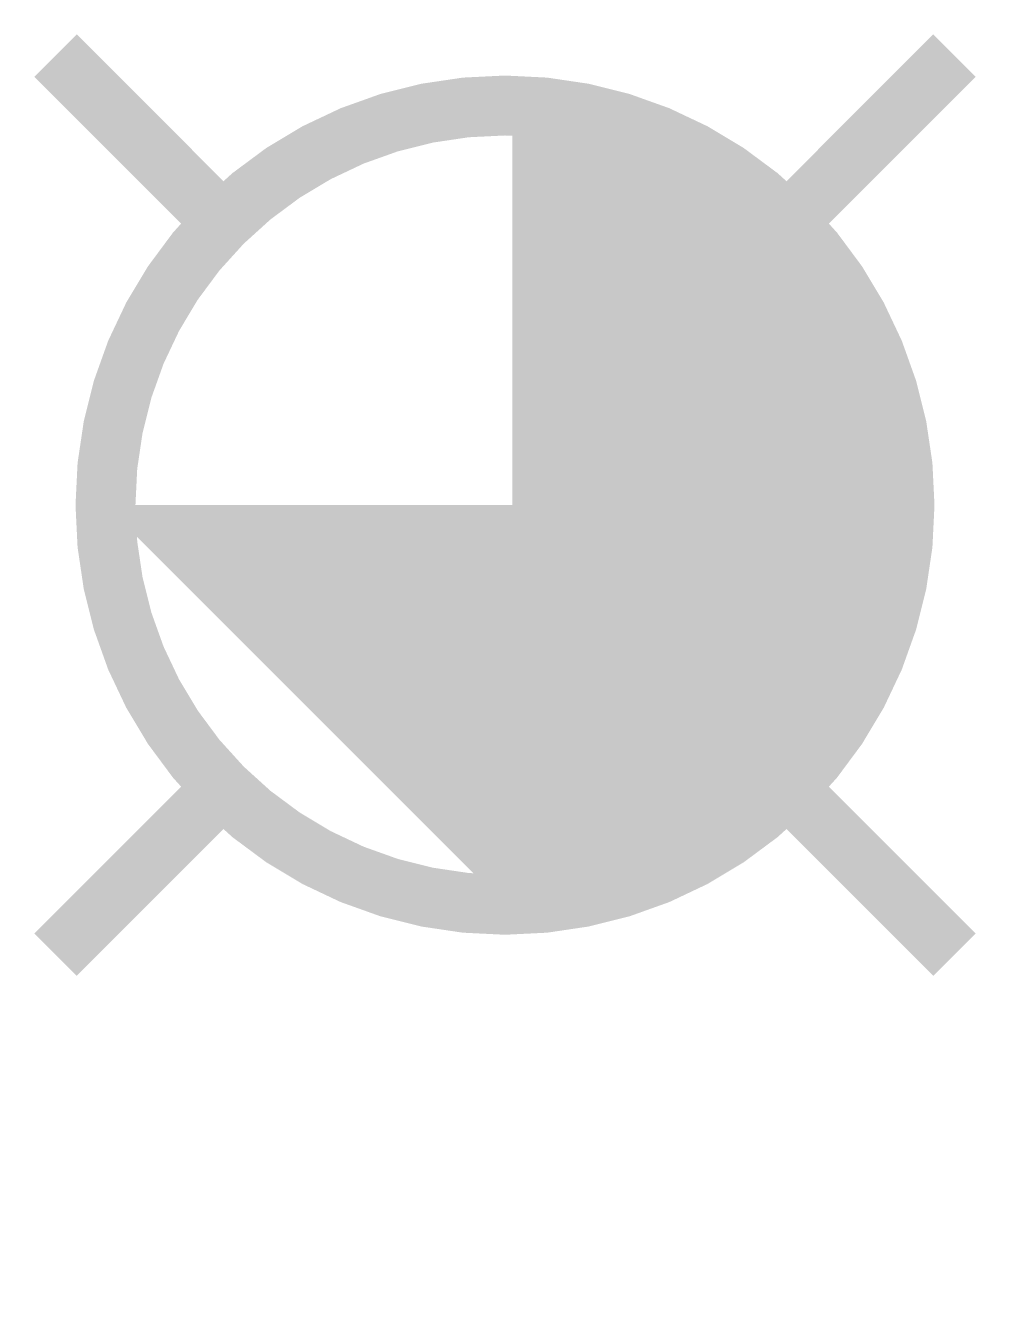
# Model space of a CAD drawing. Extents: x -0.15 to 4.65, y -1.25 to 5.15.
import ezdxf

# ---------------------------------------------------------------- set-up
doc = ezdxf.new("R2010")
doc.units = 0
doc.header["$MEASUREMENT"] = 0
doc.layers.get('0').update_dxf_attribs({"linetype": 'CONTINUOUS'})

msp = doc.modelspace()

# ---------------------------------------------------------------- linework, layer by layer
at = {"const_width": 0.3}
for points in [[(0, 5), (0.8358, 4.1642)], [(3.6642, 4.1642), (4.5, 5)], [(0, 0.5), (0.8358, 1.3358)], [(3.6642, 1.3358), (4.5, 0.5)]]:
    msp.add_lwpolyline(points, dxfattribs=at)
for points, const_width in [([(2.25, 0.75, 1), (2.25, 4.75, 1), (2.25, 0.75, 1)], 0.3), ([(2.286, 1.7935, 1), (2.286, 3.7935, 1)], 2)]:
    msp.add_lwpolyline(points, format="xyb", dxfattribs=dict(const_width=const_width))
msp.add_lwpolyline([(2.25, 0.75, 0, 4, 0), (2.25, 2.75, 4, 4, 0)], format="xyseb")

doc.saveas('drawing.dxf')
